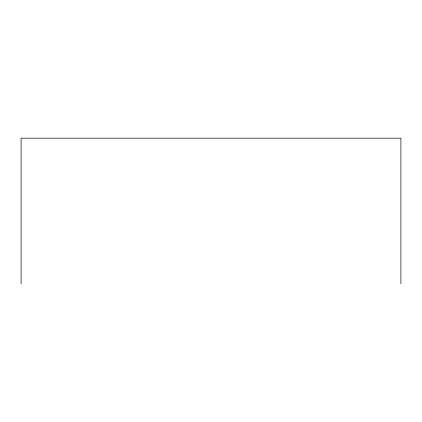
<?xml version="1.0" encoding="UTF-8"?>
<svg xmlns="http://www.w3.org/2000/svg" width="422" height="422" viewBox="0 0 422 422"><rect width="100%" height="100%" fill="white"/><g stroke="black" fill="none" stroke-linecap="round" stroke-linejoin="round"><path stroke-width="0.63" d="M400.9 283.821L400.9 138.179L21.1 138.179L21.1 283.821"/></g></svg>
